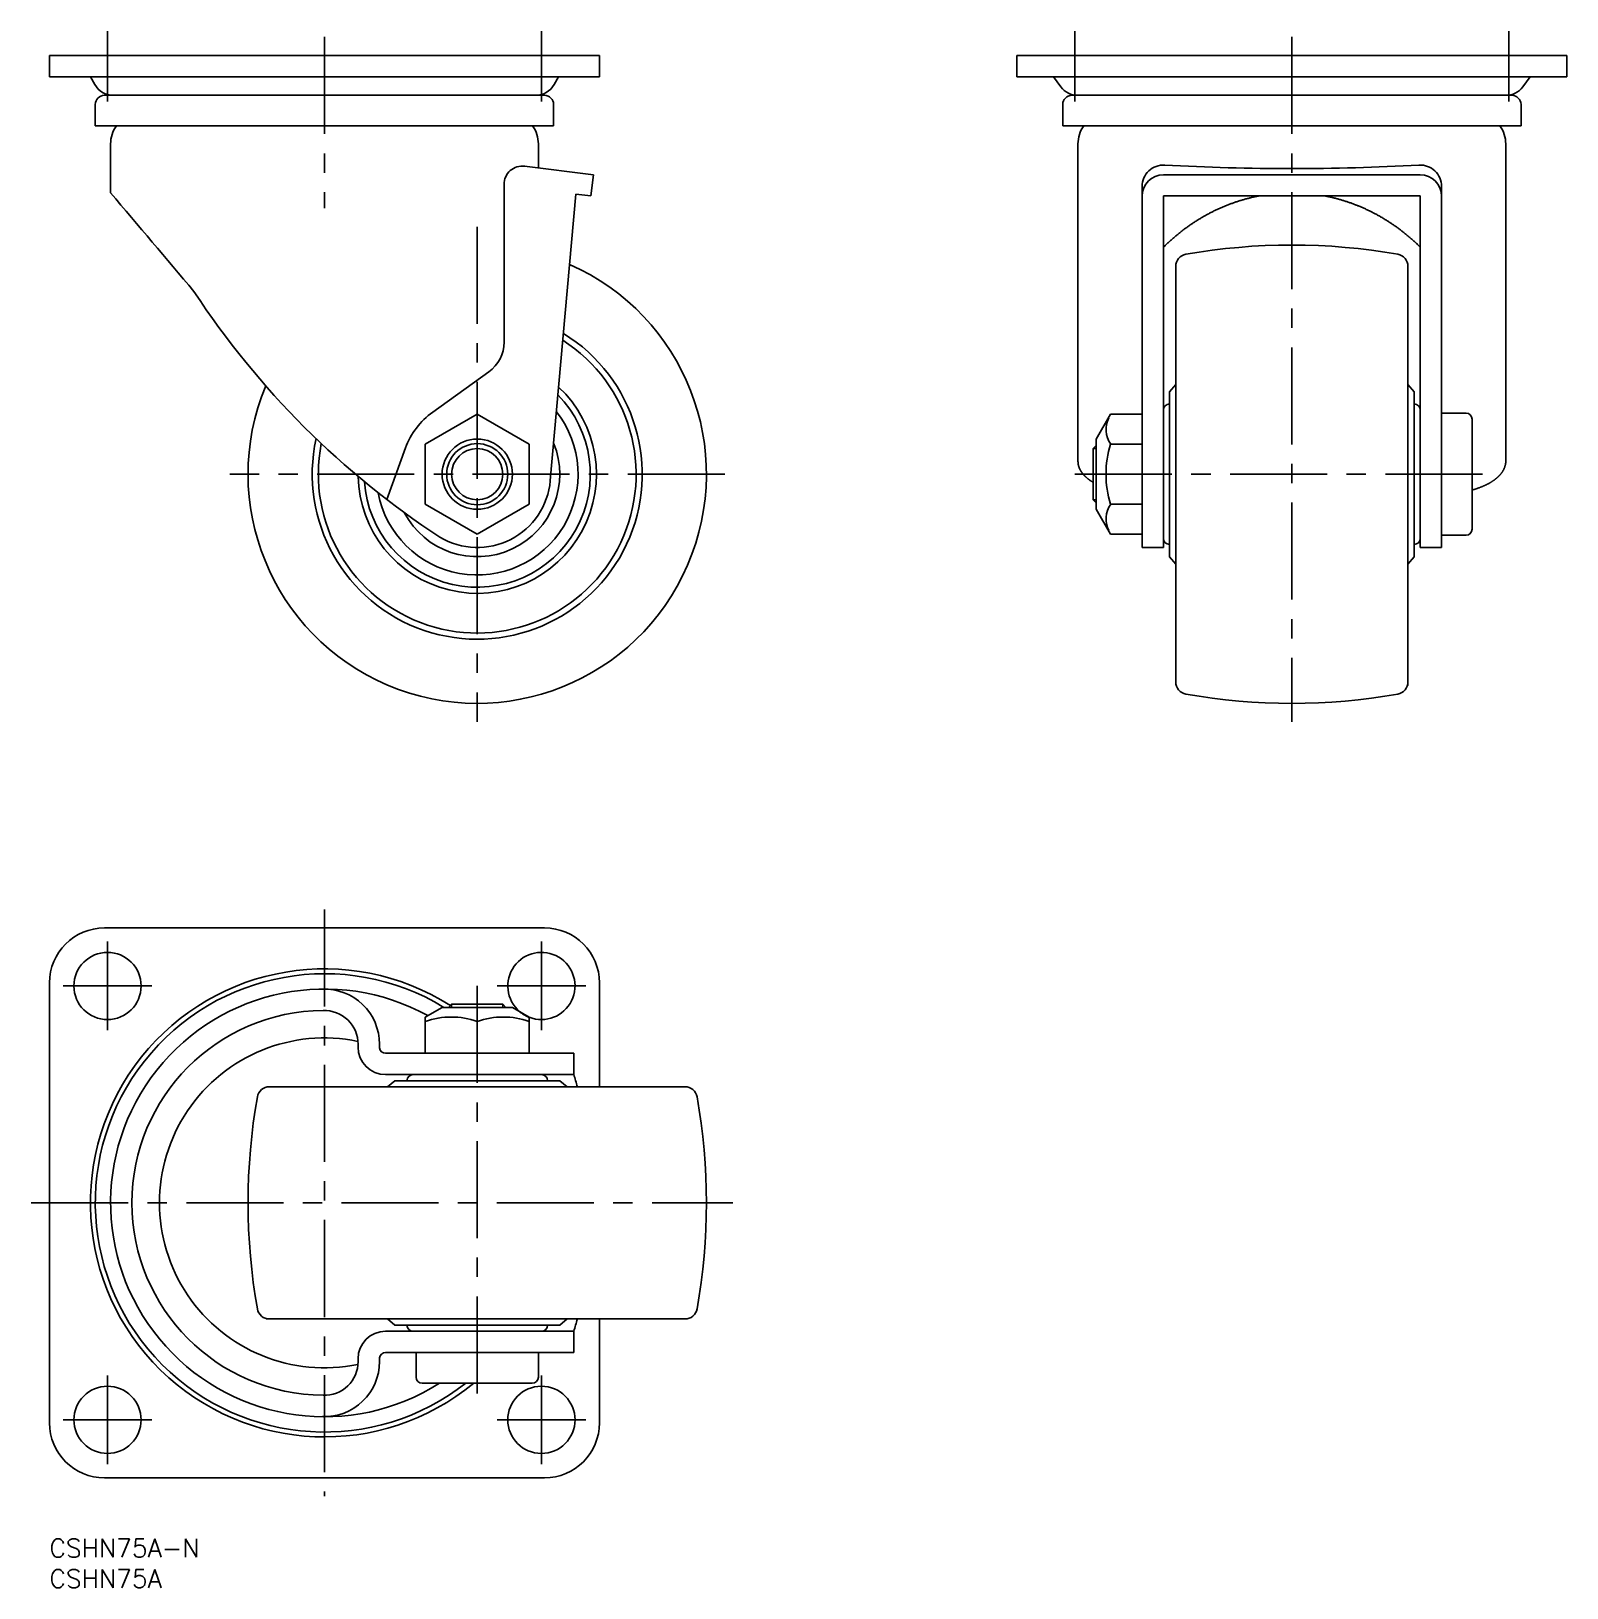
# Model space of a CAD drawing. Extents: x -3 to 248, y -8 to 247.
import ezdxf

# ---------------------------------------------------------------- set-up
doc = ezdxf.new("R2010")
doc.units = 0
doc.header["$LTSCALE"] = 0.5
doc.linetypes.add('CENTER', pattern=[50.8, 31.75, -6.35, 6.35, -6.35])
doc.linetypes.add('DASHED', pattern=[19.05, 12.7, -6.35])
for name, color, linetype in [('MSM_CENTER', 1, 'CENTER'), ('MSM_CONTINUOUS', 7, 'CONTINUOUS'), ('MSM_DASHED', 4, 'DASHED'), ('MSM_NARROW', 5, 'CONTINUOUS'), ('MSM_PART_NUMBER', 7, 'CONTINUOUS')]:
    doc.layers.add(name, color=color, linetype=linetype)
doc.styles.get("Standard").update_dxf_attribs({"font": 'txt.shx', "height": 3, "bigfont": 'bigfont.shx'})

# ---------------------------------------------------------------- blocks, each defined once
blk = doc.blocks.new('*U23')
at = {"layer": 'MSM_PART_NUMBER'}
blk.add_text('CSHN75A-N', height=3, dxfattribs=at).set_placement((0, -3))
blk = doc.blocks.new('*U24')
at = {"layer": 'MSM_PART_NUMBER'}
blk.add_text('CSHN75A', height=3, dxfattribs=at).set_placement((0, -8))

msp = doc.modelspace()

# ---------------------------------------------------------------- linework, layer by layer
at = {"layer": 'MSM_CENTER'}
for p, q in [((9.5, 235.25), (9.5, 246.75)), ((45, 245.8), (45, 217.8)), ((80.5, 235.25), (80.5, 246.75)), ((167.8, 235.25), (167.8, 246.75)), ((203.3, 245.8), (203.3, 133.75)), ((238.8, 235.25), (238.8, 246.75)), ((70, 214.75), (70, 133.75)), ((110.5, 174.25), (29.5, 174.25)), ((167.8, 174.25), (235.8, 174.25)), ((45, 103), (45, 7)), ((9.5, 83.25), (9.5, 97.75)), ((80.5, 83.25), (80.5, 97.75)), ((2.25, 90.5), (16.75, 90.5)), ((70, 90.5), (70, 22.5)), ((87.75, 90.5), (73.25, 90.5)), ((-3, 55), (111.8, 55)), ((9.5, 26.75), (9.5, 12.25)), ((80.5, 26.75), (80.5, 12.25)), ((2.25, 19.5), (16.75, 19.5)), ((87.75, 19.5), (73.25, 19.5))]:
    msp.add_line(p, q, dxfattribs=at)
at = {"layer": 'MSM_CONTINUOUS'}
for p, q in [((0, 242.75), (0, 239.25)), ((0, 242.75), (90, 242.75)), ((90, 242.75), (90, 239.25)), ((158.3, 242.75), (158.3, 239.25)), ((158.3, 242.75), (248.3, 242.75)), ((248.3, 242.75), (248.3, 239.25)), ((90, 239.25), (0, 239.25)), ((6.7, 239.25), (7.42, 238)), ((83.3, 239.25), (82.58, 238)), ((158.3, 239.25), (248.3, 239.25)), ((164.3, 239.25), (165.5, 237.65)), ((242.3, 239.25), (241.1, 237.65)), ((7.5, 234.75), (7.5, 231.25)), ((9, 236.25), (81, 236.25)), ((82.5, 234.75), (82.5, 231.25)), ((165.8, 234.75), (165.8, 231.25)), ((239.3, 236.25), (167.3, 236.25)), ((240.8, 234.75), (240.8, 231.25)), ((82.5, 231.25), (7.5, 231.25)), ((165.8, 231.25), (240.8, 231.25)), ((10, 228.31), (10, 220.31)), ((80, 228.31), (80, 224.26)), ((168.3, 228.3), (168.3, 176.34)), ((238.3, 228.3), (238.3, 176.34)), ((77.76, 224.66), (89, 223.26)), ((74.39, 195.87), (74.39, 221.68)), ((89, 223.26), (88.57, 219.79)), ((182.3, 223.26), (224.3, 223.26)), ((86.12, 220.09), (81.95, 173.19)), ((88.57, 219.79), (86.12, 220.09)), ((178.8, 221.34), (178.8, 162.25)), ((182.3, 219.79), (182.3, 162.25)), ((182.3, 219.79), (224.3, 219.79)), ((224.3, 219.79), (224.3, 162.25)), ((227.8, 221.34), (227.8, 162.25)), ((184.3, 208.27), (184.3, 140.24)), ((222.3, 208.27), (222.3, 139.69)), ((71.89, 190.99), (62.71, 184.41)), ((183.3, 187.75), (184.3, 188.95)), ((223.3, 187.75), (222.3, 188.95)), ((183.3, 187.75), (183.3, 160.75)), ((223.3, 160.75), (223.3, 187.75)), ((70, 184.07), (61.5, 179.16)), ((78.5, 179.16), (70, 184.07)), ((173.65, 184.07), (171.3, 180)), ((178.8, 184.07), (173.65, 184.07)), ((231.8, 184.25), (227.8, 184.25)), ((232.8, 183.25), (232.8, 165.25)), ((55.19, 170.12), (58.26, 178.54)), ((61.5, 179.16), (61.5, 169.35)), ((78.5, 169.35), (78.5, 179.16)), ((170.8, 178.44), (171.3, 178.94)), ((170.8, 178.44), (170.8, 170.07)), ((171.3, 168.5), (171.3, 180)), ((173.65, 179.16), (178.8, 179.16)), ((61.5, 169.35), (70, 164.44)), ((70, 164.44), (78.5, 169.35)), ((171.3, 169.57), (170.8, 170.07)), ((173.65, 164.44), (171.3, 168.5)), ((178.8, 169.35), (173.65, 169.35)), ((173.65, 164.44), (178.8, 164.44)), ((227.8, 164.25), (231.8, 164.25)), ((182.3, 162.25), (178.8, 162.25)), ((183.3, 160.75), (184.3, 159.55)), ((223.3, 160.75), (222.3, 159.55)), ((227.8, 162.25), (224.3, 162.25)), ((9, 100), (81, 100)), ((0, 19), (0, 91)), ((90, 91), (90, 74)), ((61.5, 85.41), (64.25, 87)), ((64.25, 87), (75.75, 87)), ((65.31, 87), (65.81, 87.5)), ((74.19, 87.5), (65.81, 87.5)), ((74.19, 87.5), (74.69, 87)), ((78.5, 85.41), (75.75, 87)), ((61.5, 79.5), (61.5, 85.41)), ((70, 84.65), (70, 79.5)), ((78.5, 85.41), (78.5, 79.5)), ((50.5, 80.5), (50.5, 80.98)), ((54, 80.98), (54, 80.35)), ((54.99, 79.5), (85.8, 79.5)), ((85.8, 76), (85.8, 79.5)), ((104.01, 74), (35.99, 74)), ((85.8, 76), (55, 76)), ((56.5, 75), (55.3, 74)), ((56.5, 75), (83.5, 75)), ((83.5, 75), (84.7, 74)), ((104.01, 36), (35.44, 36)), ((56.5, 35), (55.3, 36)), ((83.5, 35), (84.7, 36)), ((90, 19), (90, 36)), ((85.8, 34), (55, 34)), ((83.5, 35), (56.5, 35)), ((85.8, 34), (85.8, 30.5)), ((50.5, 29.5), (50.5, 29.02)), ((54, 29.02), (54, 29.65)), ((54.99, 30.5), (85.8, 30.5)), ((60, 30.5), (60, 26.5)), ((80, 26.5), (80, 30.5)), ((79, 25.5), (61, 25.5)), ((9, 10), (81, 10))]:
    msp.add_line(p, q, dxfattribs=at)
for points in [[(197.91, 219.79, 0), (197.77, 219.76, 0), (197.63, 219.73, 0), (197.5, 219.71, 0), (197.36, 219.68, 0), (197.23, 219.65, 0), (197.09, 219.62, 0), (196.96, 219.59, 0), (196.82, 219.56, 0), (196.69, 219.53, 0), (196.56, 219.49, 0), (196.42, 219.46, 0), (196.29, 219.43, 0), (196.15, 219.39, 0), (196.02, 219.36, 0), (195.89, 219.32, 0), (195.75, 219.29, 0), (195.62, 219.25, 0), (195.49, 219.21, 0), (195.35, 219.17, 0), (195.22, 219.13, 0), (195.09, 219.09, 0), (194.96, 219.06, 0), (194.82, 219.01, 0), (194.69, 218.97, 0), (194.56, 218.93, 0), (194.43, 218.89, 0), (194.29, 218.84, 0), (194.16, 218.8, 0), (194.03, 218.76, 0), (193.9, 218.71, 0), (193.77, 218.67, 0), (193.64, 218.62, 0), (193.51, 218.57, 0), (193.38, 218.53, 0), (193.25, 218.48, 0), (193.12, 218.43, 0), (192.99, 218.38, 0), (192.86, 218.33, 0), (192.73, 218.28, 0), (192.6, 218.22, 0), (192.47, 218.17, 0), (192.34, 218.12, 0), (192.21, 218.07, 0), (192.08, 218.01, 0), (191.96, 217.96, 0), (191.83, 217.9, 0), (191.7, 217.85, 0), (191.57, 217.79, 0), (191.44, 217.73, 0), (191.32, 217.68, 0), (191.19, 217.62, 0), (191.06, 217.56, 0), (190.94, 217.5, 0), (190.81, 217.44, 0), (190.68, 217.38, 0), (190.56, 217.32, 0), (190.43, 217.26, 0), (190.31, 217.19, 0), (190.18, 217.13, 0), (190.06, 217.07, 0), (189.93, 217, 0), (189.81, 216.94, 0), (189.69, 216.87, 0), (189.56, 216.81, 0), (189.44, 216.74, 0), (189.31, 216.67, 0), (189.19, 216.6, 0), (189.07, 216.53, 0), (188.95, 216.47, 0), (188.82, 216.4, 0), (188.7, 216.33, 0), (188.58, 216.25, 0), (188.46, 216.18, 0), (188.34, 216.11, 0), (188.22, 216.04, 0), (188.1, 215.97, 0), (187.98, 215.89, 0), (187.86, 215.82, 0), (187.74, 215.74, 0), (187.62, 215.67, 0), (187.5, 215.59, 0), (187.38, 215.51, 0), (187.26, 215.44, 0), (187.14, 215.36, 0), (187.03, 215.28, 0), (186.91, 215.2, 0), (186.79, 215.12, 0), (186.67, 215.04, 0), (186.56, 214.96, 0), (186.44, 214.88, 0), (186.32, 214.8, 0), (186.21, 214.72, 0), (186.09, 214.63, 0), (185.98, 214.55, 0), (185.87, 214.47, 0), (185.75, 214.38, 0), (185.64, 214.29, 0), (185.52, 214.21, 0), (185.41, 214.12, 0), (185.3, 214.04, 0), (185.18, 213.95, 0), (185.07, 213.86, 0), (184.96, 213.77, 0), (184.85, 213.68, 0), (184.74, 213.59, 0), (184.63, 213.5, 0), (184.52, 213.41, 0), (184.41, 213.32, 0), (184.3, 213.23, 0), (184.19, 213.14, 0), (184.08, 213.05, 0), (183.97, 212.95, 0), (183.86, 212.86, 0), (183.75, 212.76, 0), (183.65, 212.67, 0), (183.54, 212.57, 0), (183.43, 212.48, 0), (183.32, 212.38, 0), (183.22, 212.29, 0), (183.11, 212.19, 0), (183.01, 212.09, 0), (182.9, 211.99, 0), (182.8, 211.89, 0), (182.69, 211.79, 0), (182.59, 211.69, 0), (182.49, 211.59, 0), (182.38, 211.49, 0), (182.28, 211.39, 0)], [(224.19, 211.52, 0), (224.09, 211.62, 0), (223.99, 211.72, 0), (223.88, 211.82, 0), (223.78, 211.92, 0), (223.68, 212.02, 0), (223.57, 212.12, 0), (223.47, 212.21, 0), (223.36, 212.31, 0), (223.26, 212.4, 0), (223.15, 212.5, 0), (223.05, 212.59, 0), (222.94, 212.69, 0), (222.84, 212.78, 0), (222.73, 212.88, 0), (222.62, 212.97, 0), (222.51, 213.06, 0), (222.41, 213.15, 0), (222.3, 213.24, 0), (222.19, 213.33, 0), (222.08, 213.42, 0), (221.97, 213.51, 0), (221.86, 213.6, 0), (221.75, 213.69, 0), (221.64, 213.78, 0), (221.53, 213.87, 0), (221.42, 213.95, 0), (221.31, 214.04, 0), (221.19, 214.13, 0), (221.08, 214.21, 0), (220.97, 214.3, 0), (220.86, 214.38, 0), (220.74, 214.46, 0), (220.63, 214.55, 0), (220.52, 214.63, 0), (220.4, 214.71, 0), (220.29, 214.79, 0), (220.17, 214.87, 0), (220.06, 214.96, 0), (219.94, 215.03, 0), (219.83, 215.11, 0), (219.71, 215.19, 0), (219.59, 215.27, 0), (219.48, 215.35, 0), (219.36, 215.43, 0), (219.25, 215.5, 0), (219.13, 215.58, 0), (219.01, 215.65, 0), (218.89, 215.73, 0), (218.77, 215.8, 0), (218.65, 215.88, 0), (218.53, 215.95, 0), (218.42, 216.02, 0), (218.3, 216.09, 0), (218.18, 216.17, 0), (218.06, 216.24, 0), (217.94, 216.31, 0), (217.82, 216.38, 0), (217.69, 216.45, 0), (217.57, 216.51, 0), (217.45, 216.58, 0), (217.33, 216.65, 0), (217.21, 216.72, 0), (217.09, 216.78, 0), (216.96, 216.85, 0), (216.84, 216.91, 0), (216.72, 216.98, 0), (216.6, 217.04, 0), (216.47, 217.11, 0), (216.35, 217.17, 0), (216.22, 217.23, 0), (216.1, 217.29, 0), (215.98, 217.35, 0), (215.85, 217.41, 0), (215.73, 217.47, 0), (215.6, 217.53, 0), (215.48, 217.59, 0), (215.35, 217.65, 0), (215.22, 217.71, 0), (215.1, 217.76, 0), (214.97, 217.82, 0), (214.85, 217.88, 0), (214.72, 217.93, 0), (214.59, 217.98, 0), (214.47, 218.04, 0), (214.34, 218.09, 0), (214.21, 218.14, 0), (214.08, 218.19, 0), (213.96, 218.25, 0), (213.83, 218.3, 0), (213.7, 218.35, 0), (213.57, 218.4, 0), (213.44, 218.45, 0), (213.31, 218.49, 0), (213.18, 218.54, 0), (213.05, 218.59, 0), (212.93, 218.63, 0), (212.79, 218.68, 0), (212.66, 218.73, 0), (212.53, 218.77, 0), (212.41, 218.81, 0), (212.28, 218.86, 0), (212.14, 218.9, 0), (212.01, 218.94, 0), (211.88, 218.98, 0), (211.75, 219.02, 0), (211.62, 219.06, 0), (211.49, 219.1, 0), (211.36, 219.14, 0), (211.23, 219.18, 0), (211.09, 219.22, 0), (210.96, 219.25, 0), (210.83, 219.29, 0), (210.7, 219.33, 0), (210.57, 219.36, 0), (210.43, 219.4, 0), (210.3, 219.43, 0), (210.17, 219.46, 0), (210.04, 219.5, 0), (209.9, 219.53, 0), (209.77, 219.56, 0), (209.64, 219.59, 0), (209.5, 219.62, 0), (209.37, 219.65, 0), (209.24, 219.68, 0), (209.1, 219.71, 0), (208.97, 219.73, 0), (208.84, 219.76, 0), (208.7, 219.79, 0)], [(168.3, 176.34, 0), (168.3, 176.31, 0), (168.3, 176.28, 0), (168.31, 176.25, 0), (168.31, 176.22, 0), (168.31, 176.19, 0), (168.31, 176.16, 0), (168.31, 176.14, 0), (168.31, 176.11, 0), (168.32, 176.08, 0), (168.32, 176.05, 0), (168.32, 176.02, 0), (168.33, 175.99, 0), (168.33, 175.96, 0), (168.33, 175.93, 0), (168.34, 175.9, 0), (168.34, 175.87, 0), (168.35, 175.84, 0), (168.35, 175.81, 0), (168.36, 175.79, 0), (168.37, 175.76, 0), (168.37, 175.73, 0), (168.38, 175.7, 0), (168.39, 175.67, 0), (168.4, 175.64, 0), (168.4, 175.61, 0), (168.41, 175.58, 0), (168.42, 175.55, 0), (168.43, 175.52, 0), (168.44, 175.5, 0), (168.45, 175.47, 0), (168.46, 175.44, 0), (168.47, 175.41, 0), (168.48, 175.38, 0), (168.49, 175.35, 0), (168.5, 175.32, 0), (168.51, 175.29, 0), (168.52, 175.26, 0), (168.53, 175.24, 0), (168.54, 175.21, 0), (168.56, 175.18, 0), (168.57, 175.15, 0), (168.58, 175.12, 0), (168.6, 175.09, 0), (168.61, 175.06, 0), (168.62, 175.04, 0), (168.64, 175.01, 0), (168.65, 174.98, 0), (168.67, 174.95, 0), (168.68, 174.92, 0), (168.7, 174.9, 0), (168.71, 174.87, 0), (168.73, 174.84, 0), (168.75, 174.81, 0), (168.76, 174.78, 0), (168.78, 174.75, 0), (168.8, 174.73, 0), (168.82, 174.7, 0), (168.83, 174.67, 0), (168.85, 174.64, 0), (168.87, 174.62, 0), (168.89, 174.59, 0), (168.91, 174.56, 0), (168.93, 174.53, 0), (168.95, 174.51, 0), (168.97, 174.48, 0), (168.99, 174.45, 0), (169.01, 174.42, 0), (169.03, 174.4, 0), (169.05, 174.37, 0), (169.07, 174.34, 0), (169.09, 174.31, 0), (169.12, 174.29, 0), (169.14, 174.26, 0), (169.16, 174.23, 0), (169.19, 174.21, 0), (169.21, 174.18, 0), (169.23, 174.15, 0), (169.26, 174.13, 0), (169.28, 174.1, 0), (169.31, 174.07, 0), (169.33, 174.05, 0), (169.35, 174.02, 0), (169.38, 174, 0), (169.41, 173.97, 0), (169.43, 173.94, 0), (169.46, 173.92, 0), (169.48, 173.89, 0), (169.51, 173.86, 0), (169.54, 173.84, 0), (169.57, 173.81, 0), (169.59, 173.79, 0), (169.62, 173.76, 0), (169.65, 173.74, 0), (169.68, 173.71, 0), (169.71, 173.69, 0), (169.74, 173.66, 0), (169.76, 173.63, 0), (169.79, 173.61, 0), (169.82, 173.58, 0), (169.85, 173.56, 0), (169.88, 173.53, 0), (169.91, 173.51, 0), (169.95, 173.49, 0), (169.98, 173.46, 0), (170.01, 173.44, 0), (170.04, 173.41, 0), (170.07, 173.39, 0), (170.1, 173.36, 0), (170.14, 173.34, 0), (170.17, 173.31, 0), (170.2, 173.29, 0), (170.24, 173.27, 0), (170.27, 173.24, 0), (170.3, 173.22, 0), (170.34, 173.19, 0), (170.37, 173.17, 0), (170.41, 173.15, 0), (170.44, 173.12, 0), (170.48, 173.1, 0), (170.51, 173.08, 0), (170.55, 173.06, 0), (170.58, 173.03, 0), (170.62, 173.01, 0), (170.66, 172.99, 0), (170.69, 172.96, 0), (170.73, 172.94, 0), (170.77, 172.92, 0), (170.8, 172.9, 0)], [(232.8, 171.66, 0), (232.88, 171.69, 0), (232.96, 171.71, 0), (233.03, 171.73, 0), (233.11, 171.75, 0), (233.19, 171.77, 0), (233.26, 171.8, 0), (233.34, 171.82, 0), (233.41, 171.84, 0), (233.49, 171.87, 0), (233.56, 171.89, 0), (233.63, 171.92, 0), (233.71, 171.94, 0), (233.78, 171.97, 0), (233.85, 171.99, 0), (233.92, 172.02, 0), (234, 172.04, 0), (234.07, 172.07, 0), (234.14, 172.1, 0), (234.21, 172.13, 0), (234.28, 172.15, 0), (234.34, 172.18, 0), (234.41, 172.21, 0), (234.48, 172.24, 0), (234.55, 172.26, 0), (234.62, 172.29, 0), (234.68, 172.32, 0), (234.75, 172.35, 0), (234.82, 172.38, 0), (234.88, 172.41, 0), (234.95, 172.44, 0), (235.01, 172.47, 0), (235.07, 172.5, 0), (235.14, 172.53, 0), (235.2, 172.57, 0), (235.26, 172.6, 0), (235.32, 172.63, 0), (235.39, 172.66, 0), (235.45, 172.69, 0), (235.51, 172.73, 0), (235.57, 172.76, 0), (235.62, 172.79, 0), (235.68, 172.83, 0), (235.74, 172.86, 0), (235.8, 172.89, 0), (235.86, 172.93, 0), (235.91, 172.96, 0), (235.97, 173, 0), (236.02, 173.03, 0), (236.08, 173.07, 0), (236.13, 173.1, 0), (236.19, 173.14, 0), (236.24, 173.17, 0), (236.29, 173.21, 0), (236.34, 173.25, 0), (236.39, 173.28, 0), (236.44, 173.32, 0), (236.49, 173.35, 0), (236.54, 173.39, 0), (236.59, 173.43, 0), (236.64, 173.47, 0), (236.69, 173.5, 0), (236.73, 173.54, 0), (236.78, 173.58, 0), (236.82, 173.62, 0), (236.87, 173.66, 0), (236.91, 173.7, 0), (236.96, 173.74, 0), (237, 173.77, 0), (237.04, 173.81, 0), (237.08, 173.85, 0), (237.12, 173.89, 0), (237.16, 173.93, 0), (237.2, 173.97, 0), (237.24, 174.01, 0), (237.28, 174.05, 0), (237.32, 174.09, 0), (237.36, 174.13, 0), (237.39, 174.17, 0), (237.43, 174.21, 0), (237.46, 174.25, 0), (237.5, 174.3, 0), (237.53, 174.34, 0), (237.56, 174.38, 0), (237.59, 174.42, 0), (237.63, 174.46, 0), (237.66, 174.5, 0), (237.69, 174.55, 0), (237.72, 174.59, 0), (237.75, 174.63, 0), (237.77, 174.67, 0), (237.8, 174.72, 0), (237.83, 174.76, 0), (237.85, 174.8, 0), (237.88, 174.84, 0), (237.9, 174.89, 0), (237.93, 174.93, 0), (237.95, 174.97, 0), (237.97, 175.02, 0), (237.99, 175.06, 0), (238.01, 175.1, 0), (238.03, 175.15, 0), (238.05, 175.19, 0), (238.07, 175.23, 0), (238.09, 175.28, 0), (238.11, 175.32, 0), (238.12, 175.36, 0), (238.14, 175.41, 0), (238.16, 175.45, 0), (238.17, 175.5, 0), (238.18, 175.54, 0), (238.2, 175.59, 0), (238.21, 175.63, 0), (238.22, 175.67, 0), (238.23, 175.72, 0), (238.24, 175.76, 0), (238.25, 175.81, 0), (238.26, 175.85, 0), (238.27, 175.9, 0), (238.27, 175.94, 0), (238.28, 175.98, 0), (238.28, 176.03, 0), (238.29, 176.07, 0), (238.29, 176.12, 0), (238.3, 176.16, 0), (238.3, 176.21, 0), (238.3, 176.25, 0), (238.3, 176.3, 0), (238.3, 176.34, 0)]]:
    msp.add_polyline3d(points, dxfattribs=at)
for centre, radius in [((70, 174.25), 5.75), ((70, 174.25), 5), ((9.5, 90.5), 5.5), ((9.5, 19.5), 5.5), ((80.5, 19.5), 5.5)]:
    msp.add_circle(centre, radius, dxfattribs=at)
for centre, radius, start, end in [((10.45, 239.75), 3.5, 210, 270), ((79.55, 239.75), 3.5, 270, 330), ((168.3, 239.75), 3.5, 216.8699, 270), ((238.3, 239.75), 3.5, 270, 323.1301), ((9, 234.75), 1.5, 90, 180), ((81, 234.75), 1.5, 0, 90), ((167.3, 234.75), 1.5, 90, 180), ((239.3, 234.75), 1.5, 0, 90), ((15, 228.31), 5, 143.8873, 180), ((75, 228.31), 5, 0, 36.1127), ((173.3, 228.3), 5, 143.843, 180), ((233.3, 228.3), 5, 0, 36.157), ((77.39, 221.68), 3, 82.9, 180), ((182.3, 221.34), 3.5, 86.8241, 180), ((203.3, 599.81), 375.56, 266.8241, 273.1759), ((224.3, 221.34), 3.5, 0, 93.1759), ((182.3, 219.76), 3.5, 90, 180), ((224.3, 219.76), 3.5, 0, 90), ((-8316.63, -6821.2), 10904.84, 40.108812, 40.219921), ((203.3, 111.75), 100, 80.0104, 99.9896), ((186.3, 208.27), 2, 99.9896, 180), ((220.3, 208.27), 2, 0, 80.0104), ((70, 174.25), 37.5, 157.3419, 66.261), ((140.66, 281), 140, 213.296, 236.7477), ((70, 174.25), 27, 167.5529, 58.5362), ((70, 174.25), 26, 168.8962, 57.4375), ((68.39, 195.87), 6, 305.6518, 0), ((70, 174.25), 19.5, 181.0593, 46.944), ((70, 174.25), 18.5, 183.7969, 44.4842), ((70, 174.25), 16.5, 190.6043, 38.2656), ((70, 174.25), 12.5, 125.6518, 159.9483), ((177.24, 181.61), 4.34, 154.3842, 214.3842), ((183.3, 184.75), 1, 90, 180), ((223.3, 184.75), 1, 0, 90), ((231.8, 183.25), 1, 0, 90), ((70, 174.25), 13.5, 207.7435, 22.1898), ((189.13, 174.25), 16.24, 162.412, 197.588), ((70, 174.25), 12, 239.4026, 354.924), ((177.24, 166.89), 4.34, 145.6158, 205.6158), ((183.3, 163.75), 1, 180, 270), ((223.3, 163.75), 1, 270, 0), ((231.8, 165.25), 1, 270, 0), ((186.3, 140.24), 2, 180, 260.0104), ((220.3, 140.24), 2, 279.9896, 0), ((203.3, 236.75), 100, 260.0104, 279.9896), ((9, 91), 9, 90, 180), ((81, 91), 9, 0, 90), ((80.5, 90.5), 5.5, 248.6763, 229.3969), ((45, 55), 38.3, 57.4607, 309.6305), ((45, 55), 37.5, 58.5761, 308.1249), ((45, 55), 35, 61.1175, 302.5569), ((45, 80.98), 9, 0, 92.2042), ((44.98, 55), 31.48, 90.344, 269.656), ((45, 80.98), 5.5, 0, 92.2042), ((65.75, 73.14), 12.28, 69.7438, 110.2562), ((74.25, 73.14), 12.28, 69.7438, 110.2562), ((45, 55), 27, 78.2876, 281.7124), ((55, 80.5), 4.5, 180, 270), ((54.99, 80.5), 1, 188.7216, 270), ((35.99, 72), 2, 90, 170.0104), ((59.5, 75), 1, 90, 180), ((80.5, 75), 1, 0, 90), ((18.5, 55), 70.5, 15.6347, 17.3304), ((104.01, 72), 2, 9.9896, 90), ((132.5, 55), 100, 170.0104, 189.9896), ((7.5, 55), 100, 350.0104, 9.9896), ((35.99, 38), 2, 189.9896, 270), ((18.5, 55), 70.5, 342.6696, 344.3653), ((104.01, 38), 2, 270, 350.0104), ((55, 29.5), 4.5, 90, 180), ((59.5, 35), 1, 180, 270), ((80.5, 35), 1, 270, 0), ((45, 29.02), 9, 267.7958, 0), ((45, 29.02), 5.5, 267.7958, 0), ((54.99, 29.5), 1, 90, 171.2784), ((61, 26.5), 1, 180, 270), ((79, 26.5), 1, 270, 0), ((9, 19), 9, 180, 270), ((81, 19), 9, 270, 0)]:
    msp.add_arc(centre, radius, start, end, dxfattribs=at)
at = {"layer": 'MSM_DASHED'}
msp.add_arc((80.5, 90.5), 5.5, 229.3969, 248.6763, dxfattribs=at)
at = {"layer": 'MSM_NARROW'}
for p, q in [((171.3, 178.44), (170.8, 178.44)), ((171.3, 170.07), (170.8, 170.07)), ((65.81, 87), (65.81, 87.5)), ((74.19, 87), (74.19, 87.5))]:
    msp.add_line(p, q, dxfattribs=at)
msp.add_circle((70, 174.25), 4.19, dxfattribs=at)

# ---------------------------------------------------------------- block references
at = {"layer": 'MSM_CONTINUOUS'}
for name in ['*U23', '*U24']:
    msp.add_blockref(name, (0, 0), dxfattribs=at)

doc.saveas('drawing.dxf')
